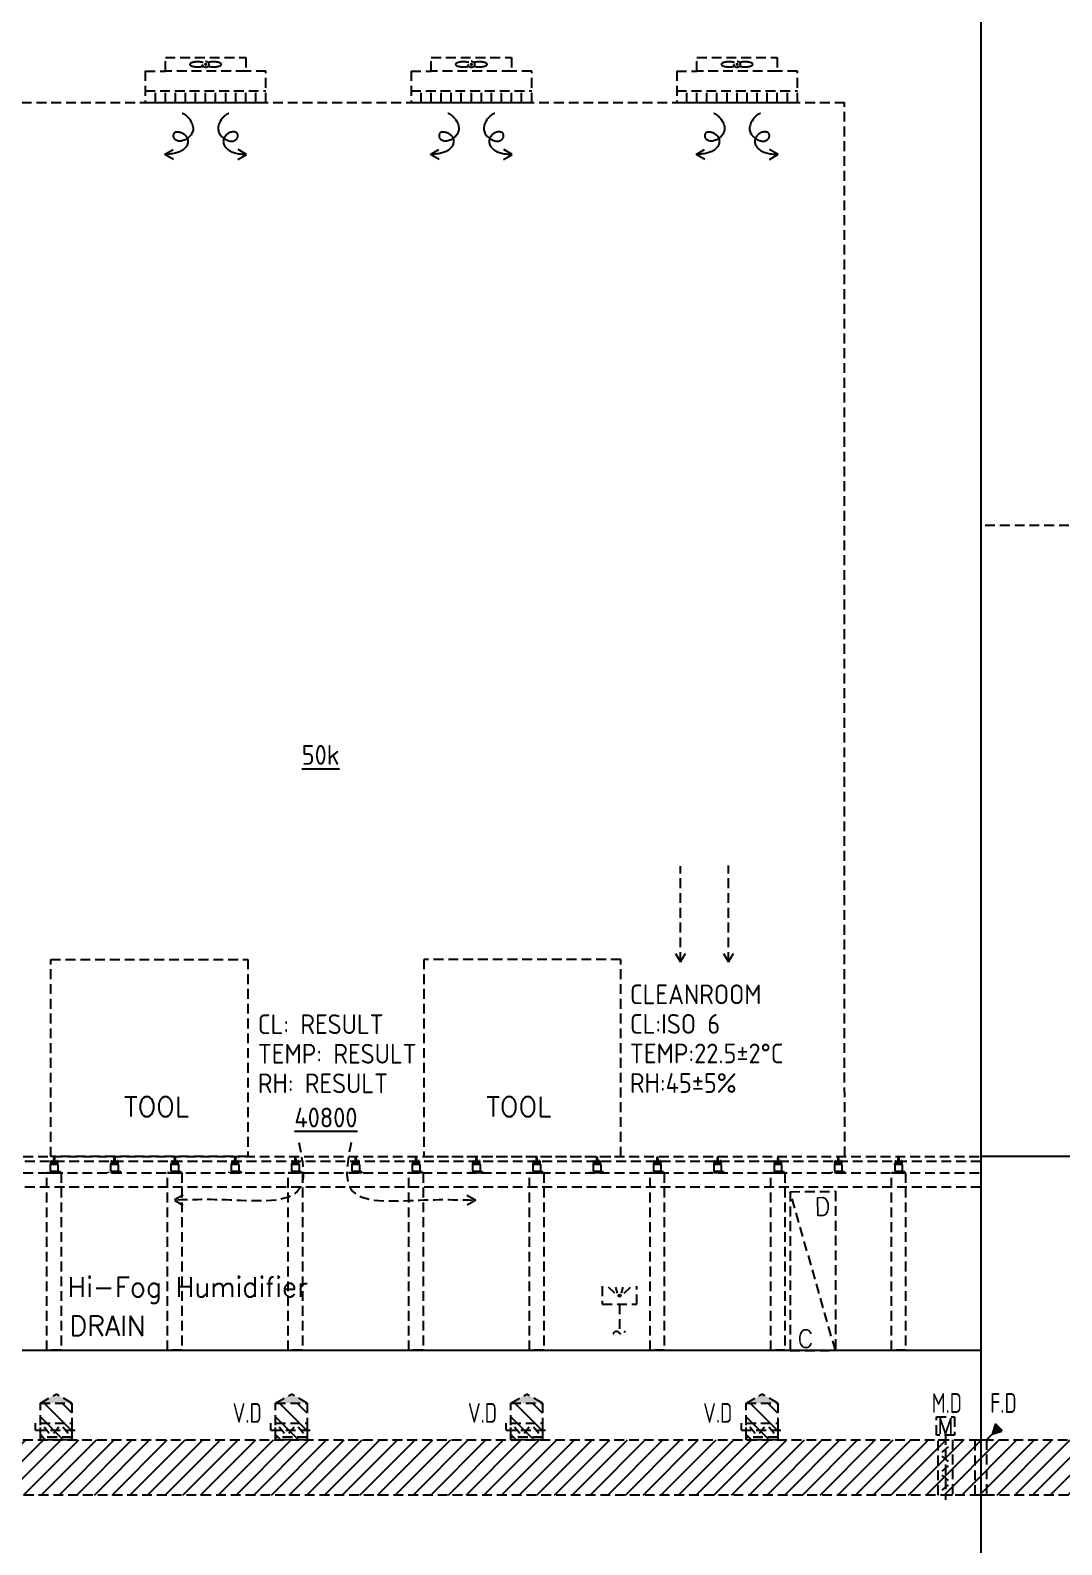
# Model space of a CAD drawing. Extents: x 41366 to 43339, y 84937 to 85507.
# Drawn here: x 41738.5 to 41869.4, y 85160.1 to 85352.2 of the extents above; entities that cross this region are included whole.
import ezdxf
from ezdxf.enums import TextEntityAlignment as Align

# ---------------------------------------------------------------- set-up
doc = ezdxf.new("R2010")
doc.units = 0
doc.header["$LTSCALE"] = 10
doc.linetypes.add('HIDDEN2', pattern=[0.1875, 0.125, -0.0625])
for name, color, linetype in [('A-DETL-01', 1, 'Continuous'), ('M-CEQPM-MAU', 22, 'Continuous'), ('M-CMDUCT-LINE', 15, 'Continuous'), ('M-EQPM-TXT', 4, 'Continuous'), ('M-HVAC-CMDUCT', 150, 'Continuous'), ('M-HVAC-DAPR', 2, 'Continuous'), ('U-EX-TXT', 4, 'Continuous')]:
    doc.layers.add(name, color=color, linetype=linetype)
doc.styles.add('AA-TXT', font='isocp.shx', dxfattribs={"bigfont": 'chineset.shx'})
doc.styles.add('STDTEXT', font='simplex.shx', dxfattribs={"bigfont": 'china.shx'})

msp = doc.modelspace()

# ---------------------------------------------------------------- hatches: boundary and pattern name
at = {"layer": 'M-CMDUCT-LINE', "linetype": 'HIDDEN2'}
h = msp.add_hatch(dxfattribs=at)
h.set_pattern_fill('ANSI31', color=252, scale=0.5, angle=90, style=0)
h.set_pattern_definition([(135, (41916.2665, 86005.6699), (-1.122532, -1.122532), [])])
h.paths.add_polyline_path([(41739.814, 85173.424), (41739.814, 85178.08), (41743.814, 85178.08), (41743.814, 85173.424)])
h = msp.add_hatch(dxfattribs=at)
h.set_pattern_fill('ANSI31', color=252, scale=0.5, angle=90, style=0)
h.set_pattern_definition([(135, (41946.1093, 86005.6699), (-1.122532, -1.122532), [])])
h.paths.add_polyline_path([(41769.657, 85173.424), (41769.657, 85178.08), (41773.657, 85178.08), (41773.657, 85173.424)])
h = msp.add_hatch(dxfattribs=at)
h.set_pattern_fill('ANSI31', color=252, scale=0.5, angle=90, style=0)
h.set_pattern_definition([(135, (41975.9522, 86005.6699), (-1.122532, -1.122532), [])])
h.paths.add_polyline_path([(41799.5, 85173.424), (41799.5, 85178.08), (41803.5, 85178.08), (41803.5, 85173.424)])
h = msp.add_hatch(dxfattribs=at)
h.set_pattern_fill('ANSI31', color=252, scale=0.5, angle=90, style=0)
h.set_pattern_definition([(135, (42005.7951, 86005.6699), (-1.122532, -1.122532), [])])
h.paths.add_polyline_path([(41829.343, 85173.424), (41829.343, 85178.08), (41833.343, 85178.08), (41833.343, 85173.424)])
h = msp.add_hatch(dxfattribs=at)
h.set_pattern_fill('ANSI31', color=252, scale=0.5, style=0)
h.set_pattern_definition([(45, (42557.557, 84993.972), (-1.122532, 1.122532), [])])
h.paths.add_polyline_path([(41703.855, 85173.424), (41892.72, 85173.424), (41892.72, 85166.424), (41703.855, 85166.424)])
at = {"layer": 'M-HVAC-CMDUCT', "linetype": 'HIDDEN2'}
for points in [[(41739.814, 85178.08), (41743.814, 85178.08), (41741.814, 85179.235)], [(41769.657, 85178.08), (41773.657, 85178.08), (41771.657, 85179.235)], [(41799.5, 85178.08), (41803.5, 85178.08), (41801.5, 85179.235)], [(41829.343, 85178.08), (41833.343, 85178.08), (41831.343, 85179.235)]]:
    msp.add_hatch(color=252, dxfattribs=at).paths.add_polyline_path(points)
at = {"layer": 'M-HVAC-DAPR', "linetype": 'HIDDEN2'}
msp.add_hatch(color=252, dxfattribs=at).paths.add_polyline_path([(41860.974, 85175.455), (41860.533, 85174.131), (41861.857, 85174.573)])

# ---------------------------------------------------------------- linework, layer by layer
at = {"layer": 'A-DETL-01', "linetype": 'Continuous'}
for p, q in [((41859.106, 85465.141), (41859.106, 85174.942)), ((42059.646, 85209.375), (41859.106, 85209.375))]:
    msp.add_line(p, q, dxfattribs=at)
at = {"layer": 'A-DETL-01', "color": 252, "linetype": 'HIDDEN2'}
msp.add_line((42059.646, 85289.407), (41859.106, 85289.407), dxfattribs=at)
at = {"layer": 'A-DETL-01', "linetype": 'Continuous'}
msp.add_lwpolyline([(41859.106, 85184.775), (41859.106, 84972.344), (41481.917, 84972.344), (41481.917, 85184.775), (41859.106, 85184.775)], dxfattribs=at)
at = {"layer": 'M-CEQPM-MAU', "color": 252, "linetype": 'HIDDEN2'}
for p, q in [((41755.674, 85347.035), (41755.674, 85348.735)), ((41755.674, 85348.735), (41765.874, 85348.735)), ((41765.874, 85348.735), (41765.874, 85347.035)), ((41789.382, 85347.035), (41789.382, 85348.735)), ((41789.382, 85348.735), (41799.582, 85348.735)), ((41799.582, 85348.735), (41799.582, 85347.035)), ((41823.089, 85347.035), (41823.089, 85348.735)), ((41823.089, 85348.735), (41833.289, 85348.735)), ((41833.289, 85348.735), (41833.289, 85347.035)), ((41753.124, 85347.035), (41755.674, 85347.035)), ((41753.124, 85347.035), (41753.124, 85343.035)), ((41765.874, 85347.035), (41755.674, 85347.035)), ((41768.424, 85347.035), (41765.874, 85347.035)), ((41768.424, 85343.035), (41768.424, 85347.035)), ((41786.832, 85347.035), (41789.382, 85347.035)), ((41786.832, 85347.035), (41786.832, 85343.035)), ((41799.582, 85347.035), (41789.382, 85347.035)), ((41802.132, 85347.035), (41799.582, 85347.035)), ((41802.132, 85343.035), (41802.132, 85347.035)), ((41820.539, 85347.035), (41823.089, 85347.035)), ((41820.539, 85347.035), (41820.539, 85343.035)), ((41833.289, 85347.035), (41823.089, 85347.035)), ((41835.839, 85347.035), (41833.289, 85347.035)), ((41835.839, 85343.035), (41835.839, 85347.035)), ((41753.124, 85344.535), (41768.424, 85344.535)), ((41754.399, 85343.035), (41754.399, 85344.535)), ((41755.674, 85343.035), (41755.674, 85344.535)), ((41756.949, 85343.035), (41756.949, 85344.535)), ((41758.224, 85343.035), (41758.224, 85344.535)), ((41759.499, 85343.035), (41759.499, 85344.535)), ((41760.774, 85343.035), (41760.774, 85344.535)), ((41762.049, 85343.035), (41762.049, 85344.535)), ((41763.324, 85343.035), (41763.324, 85344.535)), ((41764.599, 85343.035), (41764.599, 85344.535)), ((41765.874, 85343.035), (41765.874, 85344.535)), ((41767.149, 85343.035), (41767.149, 85344.535)), ((41786.832, 85344.535), (41802.132, 85344.535)), ((41788.107, 85343.035), (41788.107, 85344.535)), ((41789.382, 85343.035), (41789.382, 85344.535)), ((41790.657, 85343.035), (41790.657, 85344.535)), ((41791.932, 85343.035), (41791.932, 85344.535)), ((41793.207, 85343.035), (41793.207, 85344.535)), ((41794.482, 85343.035), (41794.482, 85344.535)), ((41795.757, 85343.035), (41795.757, 85344.535)), ((41797.032, 85343.035), (41797.032, 85344.535)), ((41798.307, 85343.035), (41798.307, 85344.535)), ((41799.582, 85343.035), (41799.582, 85344.535)), ((41800.857, 85343.035), (41800.857, 85344.535)), ((41820.539, 85344.535), (41835.839, 85344.535)), ((41821.814, 85343.035), (41821.814, 85344.535)), ((41823.089, 85343.035), (41823.089, 85344.535)), ((41824.364, 85343.035), (41824.364, 85344.535)), ((41825.639, 85343.035), (41825.639, 85344.535)), ((41826.914, 85343.035), (41826.914, 85344.535)), ((41828.189, 85343.035), (41828.189, 85344.535)), ((41829.464, 85343.035), (41829.464, 85344.535)), ((41830.739, 85343.035), (41830.739, 85344.535)), ((41832.014, 85343.035), (41832.014, 85344.535)), ((41833.289, 85343.035), (41833.289, 85344.535)), ((41834.564, 85343.035), (41834.564, 85344.535)), ((41713.075, 85343.035), (41841.828, 85343.035)), ((41753.124, 85343.035), (41768.424, 85343.035)), ((41786.832, 85343.035), (41802.132, 85343.035)), ((41820.539, 85343.035), (41835.839, 85343.035)), ((41841.833, 85209.371), (41841.828, 85343.035)), ((41741.135, 85209.356), (41741.135, 85234.356)), ((41741.135, 85234.356), (41766.135, 85234.356)), ((41766.135, 85234.356), (41766.135, 85209.356)), ((41813.442, 85234.356), (41788.442, 85234.356)), ((41788.442, 85234.356), (41788.442, 85209.356)), ((41813.442, 85209.356), (41813.442, 85234.356)), ((41587.64, 85209.317), (41859.106, 85209.375)), ((41766.135, 85209.356), (41741.135, 85209.356)), ((41741.555, 85209.375), (41741.453, 85208.737)), ((41741.555, 85209.375), (41741.657, 85208.737)), ((41749.205, 85209.375), (41749.103, 85208.737)), ((41749.205, 85209.375), (41749.307, 85208.737)), ((41756.855, 85209.375), (41756.753, 85208.737)), ((41756.855, 85209.375), (41756.957, 85208.737)), ((41764.505, 85209.375), (41764.403, 85208.737)), ((41764.505, 85209.375), (41764.607, 85208.737)), ((41772.155, 85209.375), (41772.053, 85208.737)), ((41772.155, 85209.375), (41772.257, 85208.737)), ((41779.805, 85209.375), (41779.703, 85208.737)), ((41779.805, 85209.375), (41779.907, 85208.737)), ((41787.455, 85209.375), (41787.353, 85208.737)), ((41787.455, 85209.375), (41787.557, 85208.737)), ((41788.442, 85209.356), (41813.442, 85209.356)), ((41795.105, 85209.375), (41795.003, 85208.737)), ((41795.105, 85209.375), (41795.207, 85208.737)), ((41802.755, 85209.375), (41802.653, 85208.737)), ((41802.755, 85209.375), (41802.857, 85208.737)), ((41810.405, 85209.375), (41810.303, 85208.737)), ((41810.405, 85209.375), (41810.507, 85208.737)), ((41818.055, 85209.375), (41817.953, 85208.737)), ((41818.055, 85209.375), (41818.157, 85208.737)), ((41825.705, 85209.375), (41825.603, 85208.737)), ((41825.705, 85209.375), (41825.807, 85208.737)), ((41833.355, 85209.375), (41833.253, 85208.737)), ((41833.355, 85209.375), (41833.457, 85208.737)), ((41841.005, 85209.375), (41840.903, 85208.737)), ((41841.005, 85209.375), (41841.107, 85208.737)), ((41848.655, 85209.375), (41848.553, 85208.737)), ((41848.655, 85209.375), (41848.757, 85208.737)), ((41859.106, 85208.738), (41587.643, 85208.68)), ((41742.355, 85207.413), (41740.755, 85207.413)), ((41740.755, 85207.413), (41740.755, 85207.283)), ((41742.355, 85207.283), (41740.755, 85207.283)), ((41741.075, 85208.341), (41741.075, 85207.495)), ((41742.035, 85208.341), (41741.075, 85208.341)), ((41741.075, 85207.495), (41742.035, 85207.495)), ((41741.996, 85208.476), (41741.115, 85208.476)), ((41741.115, 85208.341), (41741.115, 85208.476)), ((41741.127, 85207.495), (41741.127, 85207.417)), ((41741.139, 85208.803), (41741.221, 85208.803)), ((41741.139, 85208.803), (41741.139, 85208.476)), ((41741.221, 85208.803), (41741.221, 85208.737)), ((41741.504, 85208.737), (41741.221, 85208.737)), ((41741.507, 85208.803), (41741.491, 85208.476)), ((41741.604, 85208.803), (41741.507, 85208.803)), ((41741.604, 85208.803), (41741.62, 85208.476)), ((41741.89, 85208.737), (41741.607, 85208.737)), ((41741.89, 85208.803), (41741.89, 85208.737)), ((41741.971, 85208.803), (41741.89, 85208.803)), ((41741.971, 85208.803), (41741.971, 85208.476)), ((41741.983, 85207.495), (41741.983, 85207.413)), ((41741.996, 85208.341), (41741.996, 85208.476)), ((41742.035, 85208.341), (41742.035, 85207.495)), ((41742.355, 85207.413), (41742.355, 85207.283)), ((41750.005, 85207.413), (41748.405, 85207.413)), ((41748.405, 85207.413), (41748.405, 85207.283)), ((41750.005, 85207.283), (41748.405, 85207.283)), ((41748.725, 85208.341), (41748.725, 85207.495)), ((41749.685, 85208.341), (41748.725, 85208.341)), ((41748.725, 85207.495), (41749.685, 85207.495)), ((41749.646, 85208.476), (41748.765, 85208.476)), ((41748.765, 85208.341), (41748.765, 85208.476)), ((41748.777, 85207.495), (41748.777, 85207.417)), ((41748.789, 85208.803), (41748.871, 85208.803)), ((41748.789, 85208.803), (41748.789, 85208.476)), ((41748.871, 85208.803), (41748.871, 85208.737)), ((41749.154, 85208.737), (41748.871, 85208.737)), ((41749.157, 85208.803), (41749.141, 85208.476)), ((41749.254, 85208.803), (41749.157, 85208.803)), ((41749.254, 85208.803), (41749.27, 85208.476)), ((41749.54, 85208.737), (41749.257, 85208.737)), ((41749.54, 85208.803), (41749.54, 85208.737)), ((41749.621, 85208.803), (41749.54, 85208.803)), ((41749.621, 85208.803), (41749.621, 85208.476)), ((41749.633, 85207.495), (41749.633, 85207.413)), ((41749.646, 85208.341), (41749.646, 85208.476)), ((41749.685, 85208.341), (41749.685, 85207.495)), ((41750.005, 85207.413), (41750.005, 85207.283)), ((41757.655, 85207.413), (41756.055, 85207.413)), ((41756.055, 85207.413), (41756.055, 85207.283)), ((41757.655, 85207.283), (41756.055, 85207.283)), ((41756.375, 85208.341), (41756.375, 85207.495)), ((41757.335, 85208.341), (41756.375, 85208.341)), ((41756.375, 85207.495), (41757.335, 85207.495)), ((41757.296, 85208.476), (41756.415, 85208.476)), ((41756.415, 85208.341), (41756.415, 85208.476)), ((41756.427, 85207.495), (41756.427, 85207.417)), ((41756.439, 85208.803), (41756.521, 85208.803)), ((41756.439, 85208.803), (41756.439, 85208.476)), ((41756.521, 85208.803), (41756.521, 85208.737)), ((41756.804, 85208.737), (41756.521, 85208.737)), ((41756.807, 85208.803), (41756.791, 85208.476)), ((41756.904, 85208.803), (41756.807, 85208.803)), ((41756.904, 85208.803), (41756.92, 85208.476)), ((41757.19, 85208.737), (41756.907, 85208.737)), ((41757.19, 85208.803), (41757.19, 85208.737)), ((41757.271, 85208.803), (41757.19, 85208.803)), ((41757.271, 85208.803), (41757.271, 85208.476)), ((41757.283, 85207.495), (41757.283, 85207.413)), ((41757.296, 85208.341), (41757.296, 85208.476)), ((41757.335, 85208.341), (41757.335, 85207.495)), ((41757.655, 85207.413), (41757.655, 85207.283)), ((41765.305, 85207.413), (41763.705, 85207.413)), ((41763.705, 85207.413), (41763.705, 85207.283)), ((41765.305, 85207.283), (41763.705, 85207.283)), ((41764.025, 85208.341), (41764.025, 85207.495)), ((41764.985, 85208.341), (41764.025, 85208.341)), ((41764.025, 85207.495), (41764.985, 85207.495)), ((41764.946, 85208.476), (41764.065, 85208.476)), ((41764.065, 85208.341), (41764.065, 85208.476)), ((41764.077, 85207.495), (41764.077, 85207.417)), ((41764.089, 85208.803), (41764.171, 85208.803)), ((41764.089, 85208.803), (41764.089, 85208.476)), ((41764.171, 85208.803), (41764.171, 85208.737)), ((41764.454, 85208.737), (41764.171, 85208.737)), ((41764.457, 85208.803), (41764.441, 85208.476)), ((41764.554, 85208.803), (41764.457, 85208.803)), ((41764.554, 85208.803), (41764.57, 85208.476)), ((41764.84, 85208.737), (41764.557, 85208.737)), ((41764.84, 85208.803), (41764.84, 85208.737)), ((41764.921, 85208.803), (41764.84, 85208.803)), ((41764.921, 85208.803), (41764.921, 85208.476)), ((41764.933, 85207.495), (41764.933, 85207.413)), ((41764.946, 85208.341), (41764.946, 85208.476)), ((41764.985, 85208.341), (41764.985, 85207.495)), ((41765.305, 85207.413), (41765.305, 85207.283)), ((41772.955, 85207.413), (41771.355, 85207.413)), ((41771.355, 85207.413), (41771.355, 85207.283)), ((41772.955, 85207.283), (41771.355, 85207.283)), ((41771.675, 85208.341), (41771.675, 85207.495)), ((41772.635, 85208.341), (41771.675, 85208.341)), ((41771.675, 85207.495), (41772.635, 85207.495)), ((41772.596, 85208.476), (41771.715, 85208.476)), ((41771.715, 85208.341), (41771.715, 85208.476)), ((41771.727, 85207.495), (41771.727, 85207.417)), ((41771.739, 85208.803), (41771.821, 85208.803)), ((41771.739, 85208.803), (41771.739, 85208.476)), ((41771.821, 85208.803), (41771.821, 85208.737)), ((41772.104, 85208.737), (41771.821, 85208.737)), ((41772.107, 85208.803), (41772.091, 85208.476)), ((41772.204, 85208.803), (41772.107, 85208.803)), ((41772.204, 85208.803), (41772.22, 85208.476)), ((41772.49, 85208.737), (41772.207, 85208.737)), ((41772.49, 85208.803), (41772.49, 85208.737)), ((41772.571, 85208.803), (41772.49, 85208.803)), ((41772.571, 85208.803), (41772.571, 85208.476)), ((41772.583, 85207.495), (41772.583, 85207.413)), ((41772.596, 85208.341), (41772.596, 85208.476)), ((41772.635, 85208.341), (41772.635, 85207.495)), ((41772.955, 85207.413), (41772.955, 85207.283)), ((41780.605, 85207.413), (41779.005, 85207.413)), ((41779.005, 85207.413), (41779.005, 85207.283)), ((41780.605, 85207.283), (41779.005, 85207.283)), ((41779.325, 85208.341), (41779.325, 85207.495)), ((41780.285, 85208.341), (41779.325, 85208.341)), ((41779.325, 85207.495), (41780.285, 85207.495)), ((41780.246, 85208.476), (41779.365, 85208.476)), ((41779.365, 85208.341), (41779.365, 85208.476)), ((41779.377, 85207.495), (41779.377, 85207.417)), ((41779.389, 85208.803), (41779.471, 85208.803)), ((41779.389, 85208.803), (41779.389, 85208.476)), ((41779.471, 85208.803), (41779.471, 85208.737)), ((41779.754, 85208.737), (41779.471, 85208.737)), ((41779.757, 85208.803), (41779.741, 85208.476)), ((41779.854, 85208.803), (41779.757, 85208.803)), ((41779.854, 85208.803), (41779.87, 85208.476)), ((41780.14, 85208.737), (41779.857, 85208.737)), ((41780.14, 85208.803), (41780.14, 85208.737)), ((41780.221, 85208.803), (41780.14, 85208.803)), ((41780.221, 85208.803), (41780.221, 85208.476)), ((41780.233, 85207.495), (41780.233, 85207.413)), ((41780.246, 85208.341), (41780.246, 85208.476)), ((41780.285, 85208.341), (41780.285, 85207.495)), ((41780.605, 85207.413), (41780.605, 85207.283)), ((41788.255, 85207.413), (41786.655, 85207.413)), ((41786.655, 85207.413), (41786.655, 85207.283)), ((41788.255, 85207.283), (41786.655, 85207.283)), ((41786.975, 85208.341), (41786.975, 85207.495)), ((41787.935, 85208.341), (41786.975, 85208.341)), ((41786.975, 85207.495), (41787.935, 85207.495)), ((41787.896, 85208.476), (41787.015, 85208.476)), ((41787.015, 85208.341), (41787.015, 85208.476)), ((41787.027, 85207.495), (41787.027, 85207.417)), ((41787.039, 85208.803), (41787.121, 85208.803)), ((41787.039, 85208.803), (41787.039, 85208.476)), ((41787.121, 85208.803), (41787.121, 85208.737)), ((41787.404, 85208.737), (41787.121, 85208.737)), ((41787.407, 85208.803), (41787.391, 85208.476)), ((41787.504, 85208.803), (41787.407, 85208.803)), ((41787.504, 85208.803), (41787.52, 85208.476)), ((41787.79, 85208.737), (41787.507, 85208.737)), ((41787.79, 85208.803), (41787.79, 85208.737)), ((41787.871, 85208.803), (41787.79, 85208.803)), ((41787.871, 85208.803), (41787.871, 85208.476)), ((41787.883, 85207.495), (41787.883, 85207.413)), ((41787.896, 85208.341), (41787.896, 85208.476)), ((41787.935, 85208.341), (41787.935, 85207.495)), ((41788.255, 85207.413), (41788.255, 85207.283)), ((41795.905, 85207.413), (41794.305, 85207.413)), ((41794.305, 85207.413), (41794.305, 85207.283)), ((41795.905, 85207.283), (41794.305, 85207.283)), ((41794.625, 85208.341), (41794.625, 85207.495)), ((41795.585, 85208.341), (41794.625, 85208.341)), ((41794.625, 85207.495), (41795.585, 85207.495)), ((41795.546, 85208.476), (41794.665, 85208.476)), ((41794.665, 85208.341), (41794.665, 85208.476)), ((41794.677, 85207.495), (41794.677, 85207.417)), ((41794.689, 85208.803), (41794.771, 85208.803)), ((41794.689, 85208.803), (41794.689, 85208.476)), ((41794.771, 85208.803), (41794.771, 85208.737)), ((41795.054, 85208.737), (41794.771, 85208.737)), ((41795.057, 85208.803), (41795.041, 85208.476)), ((41795.154, 85208.803), (41795.057, 85208.803)), ((41795.154, 85208.803), (41795.17, 85208.476)), ((41795.44, 85208.737), (41795.157, 85208.737)), ((41795.44, 85208.803), (41795.44, 85208.737)), ((41795.521, 85208.803), (41795.44, 85208.803)), ((41795.521, 85208.803), (41795.521, 85208.476)), ((41795.533, 85207.495), (41795.533, 85207.413)), ((41795.546, 85208.341), (41795.546, 85208.476)), ((41795.585, 85208.341), (41795.585, 85207.495)), ((41795.905, 85207.413), (41795.905, 85207.283)), ((41803.555, 85207.413), (41801.955, 85207.413)), ((41801.955, 85207.413), (41801.955, 85207.283)), ((41803.555, 85207.283), (41801.955, 85207.283)), ((41802.275, 85208.341), (41802.275, 85207.495)), ((41803.235, 85208.341), (41802.275, 85208.341)), ((41802.275, 85207.495), (41803.235, 85207.495)), ((41803.196, 85208.476), (41802.315, 85208.476)), ((41802.315, 85208.341), (41802.315, 85208.476)), ((41802.327, 85207.495), (41802.327, 85207.417)), ((41802.339, 85208.803), (41802.421, 85208.803)), ((41802.339, 85208.803), (41802.339, 85208.476)), ((41802.421, 85208.803), (41802.421, 85208.737)), ((41802.704, 85208.737), (41802.421, 85208.737)), ((41802.707, 85208.803), (41802.691, 85208.476)), ((41802.804, 85208.803), (41802.707, 85208.803)), ((41802.804, 85208.803), (41802.82, 85208.476)), ((41803.09, 85208.737), (41802.807, 85208.737)), ((41803.09, 85208.803), (41803.09, 85208.737)), ((41803.171, 85208.803), (41803.09, 85208.803)), ((41803.171, 85208.803), (41803.171, 85208.476)), ((41803.183, 85207.495), (41803.183, 85207.413)), ((41803.196, 85208.341), (41803.196, 85208.476)), ((41803.235, 85208.341), (41803.235, 85207.495)), ((41803.555, 85207.413), (41803.555, 85207.283)), ((41811.205, 85207.413), (41809.605, 85207.413)), ((41809.605, 85207.413), (41809.605, 85207.283)), ((41811.205, 85207.283), (41809.605, 85207.283)), ((41809.925, 85208.341), (41809.925, 85207.495)), ((41810.885, 85208.341), (41809.925, 85208.341)), ((41809.925, 85207.495), (41810.885, 85207.495)), ((41810.846, 85208.476), (41809.965, 85208.476)), ((41809.965, 85208.341), (41809.965, 85208.476)), ((41809.977, 85207.495), (41809.977, 85207.417)), ((41809.989, 85208.803), (41810.071, 85208.803)), ((41809.989, 85208.803), (41809.989, 85208.476)), ((41810.071, 85208.803), (41810.071, 85208.737)), ((41810.354, 85208.737), (41810.071, 85208.737)), ((41810.357, 85208.803), (41810.341, 85208.476)), ((41810.454, 85208.803), (41810.357, 85208.803)), ((41810.454, 85208.803), (41810.47, 85208.476)), ((41810.74, 85208.737), (41810.457, 85208.737)), ((41810.74, 85208.803), (41810.74, 85208.737)), ((41810.821, 85208.803), (41810.74, 85208.803)), ((41810.821, 85208.803), (41810.821, 85208.476)), ((41810.833, 85207.495), (41810.833, 85207.413)), ((41810.846, 85208.341), (41810.846, 85208.476)), ((41810.885, 85208.341), (41810.885, 85207.495)), ((41811.205, 85207.413), (41811.205, 85207.283)), ((41818.855, 85207.413), (41817.255, 85207.413)), ((41817.255, 85207.413), (41817.255, 85207.283)), ((41818.855, 85207.283), (41817.255, 85207.283)), ((41817.575, 85208.341), (41817.575, 85207.495)), ((41818.535, 85208.341), (41817.575, 85208.341)), ((41817.575, 85207.495), (41818.535, 85207.495)), ((41818.496, 85208.476), (41817.615, 85208.476)), ((41817.615, 85208.341), (41817.615, 85208.476)), ((41817.627, 85207.495), (41817.627, 85207.417)), ((41817.639, 85208.803), (41817.721, 85208.803)), ((41817.639, 85208.803), (41817.639, 85208.476)), ((41817.721, 85208.803), (41817.721, 85208.737)), ((41818.004, 85208.737), (41817.721, 85208.737)), ((41818.007, 85208.803), (41817.991, 85208.476)), ((41818.104, 85208.803), (41818.007, 85208.803)), ((41818.104, 85208.803), (41818.12, 85208.476)), ((41818.39, 85208.737), (41818.107, 85208.737)), ((41818.39, 85208.803), (41818.39, 85208.737)), ((41818.471, 85208.803), (41818.39, 85208.803)), ((41818.471, 85208.803), (41818.471, 85208.476)), ((41818.483, 85207.495), (41818.483, 85207.413)), ((41818.496, 85208.341), (41818.496, 85208.476)), ((41818.535, 85208.341), (41818.535, 85207.495)), ((41818.855, 85207.413), (41818.855, 85207.283)), ((41826.505, 85207.413), (41824.905, 85207.413)), ((41824.905, 85207.413), (41824.905, 85207.283)), ((41826.505, 85207.283), (41824.905, 85207.283)), ((41825.225, 85208.341), (41825.225, 85207.495)), ((41826.185, 85208.341), (41825.225, 85208.341)), ((41825.225, 85207.495), (41826.185, 85207.495)), ((41826.146, 85208.476), (41825.265, 85208.476)), ((41825.265, 85208.341), (41825.265, 85208.476)), ((41825.277, 85207.495), (41825.277, 85207.417)), ((41825.289, 85208.803), (41825.371, 85208.803)), ((41825.289, 85208.803), (41825.289, 85208.476)), ((41825.371, 85208.803), (41825.371, 85208.737)), ((41825.654, 85208.737), (41825.371, 85208.737)), ((41825.657, 85208.803), (41825.641, 85208.476)), ((41825.754, 85208.803), (41825.657, 85208.803)), ((41825.754, 85208.803), (41825.77, 85208.476)), ((41826.04, 85208.737), (41825.757, 85208.737)), ((41826.04, 85208.803), (41826.04, 85208.737)), ((41826.121, 85208.803), (41826.04, 85208.803)), ((41826.121, 85208.803), (41826.121, 85208.476)), ((41826.133, 85207.495), (41826.133, 85207.413)), ((41826.146, 85208.341), (41826.146, 85208.476)), ((41826.185, 85208.341), (41826.185, 85207.495)), ((41826.505, 85207.413), (41826.505, 85207.283)), ((41834.155, 85207.413), (41832.555, 85207.413)), ((41832.555, 85207.413), (41832.555, 85207.283)), ((41834.155, 85207.283), (41832.555, 85207.283)), ((41832.875, 85208.341), (41832.875, 85207.495)), ((41833.835, 85208.341), (41832.875, 85208.341)), ((41832.875, 85207.495), (41833.835, 85207.495)), ((41833.796, 85208.476), (41832.915, 85208.476)), ((41832.915, 85208.341), (41832.915, 85208.476)), ((41832.927, 85207.495), (41832.927, 85207.417)), ((41832.939, 85208.803), (41833.021, 85208.803)), ((41832.939, 85208.803), (41832.939, 85208.476)), ((41833.021, 85208.803), (41833.021, 85208.737)), ((41833.304, 85208.737), (41833.021, 85208.737)), ((41833.307, 85208.803), (41833.291, 85208.476)), ((41833.404, 85208.803), (41833.307, 85208.803)), ((41833.404, 85208.803), (41833.42, 85208.476)), ((41833.69, 85208.737), (41833.407, 85208.737)), ((41833.69, 85208.803), (41833.69, 85208.737)), ((41833.771, 85208.803), (41833.69, 85208.803)), ((41833.771, 85208.803), (41833.771, 85208.476)), ((41833.783, 85207.495), (41833.783, 85207.413)), ((41833.796, 85208.341), (41833.796, 85208.476)), ((41833.835, 85208.341), (41833.835, 85207.495)), ((41834.155, 85207.413), (41834.155, 85207.283)), ((41841.805, 85207.413), (41840.205, 85207.413)), ((41840.205, 85207.413), (41840.205, 85207.283)), ((41841.805, 85207.283), (41840.205, 85207.283)), ((41840.525, 85208.341), (41840.525, 85207.495)), ((41841.485, 85208.341), (41840.525, 85208.341)), ((41840.525, 85207.495), (41841.485, 85207.495)), ((41841.446, 85208.476), (41840.565, 85208.476)), ((41840.565, 85208.341), (41840.565, 85208.476)), ((41840.577, 85207.495), (41840.577, 85207.417)), ((41840.589, 85208.803), (41840.671, 85208.803)), ((41840.589, 85208.803), (41840.589, 85208.476)), ((41840.671, 85208.803), (41840.671, 85208.737)), ((41840.954, 85208.737), (41840.671, 85208.737)), ((41840.957, 85208.803), (41840.941, 85208.476)), ((41841.054, 85208.803), (41840.957, 85208.803)), ((41841.054, 85208.803), (41841.07, 85208.476)), ((41841.34, 85208.737), (41841.057, 85208.737)), ((41841.34, 85208.803), (41841.34, 85208.737)), ((41841.421, 85208.803), (41841.34, 85208.803)), ((41841.421, 85208.803), (41841.421, 85208.476)), ((41841.433, 85207.495), (41841.433, 85207.413)), ((41841.446, 85208.341), (41841.446, 85208.476)), ((41841.485, 85208.341), (41841.485, 85207.495)), ((41841.805, 85207.413), (41841.805, 85207.283)), ((41849.455, 85207.413), (41847.855, 85207.413)), ((41847.855, 85207.413), (41847.855, 85207.283)), ((41849.455, 85207.283), (41847.855, 85207.283)), ((41848.175, 85208.341), (41848.175, 85207.495)), ((41849.135, 85208.341), (41848.175, 85208.341)), ((41848.175, 85207.495), (41849.135, 85207.495)), ((41849.096, 85208.476), (41848.215, 85208.476)), ((41848.215, 85208.341), (41848.215, 85208.476)), ((41848.227, 85207.495), (41848.227, 85207.417)), ((41848.239, 85208.803), (41848.321, 85208.803)), ((41848.239, 85208.803), (41848.239, 85208.476)), ((41848.321, 85208.803), (41848.321, 85208.737)), ((41848.604, 85208.737), (41848.321, 85208.737)), ((41848.607, 85208.803), (41848.591, 85208.476)), ((41848.704, 85208.803), (41848.607, 85208.803)), ((41848.704, 85208.803), (41848.72, 85208.476)), ((41848.99, 85208.737), (41848.707, 85208.737)), ((41848.99, 85208.803), (41848.99, 85208.737)), ((41849.071, 85208.803), (41848.99, 85208.803)), ((41849.071, 85208.803), (41849.071, 85208.476)), ((41849.083, 85207.495), (41849.083, 85207.413)), ((41849.096, 85208.341), (41849.096, 85208.476)), ((41849.135, 85208.341), (41849.135, 85207.495)), ((41849.455, 85207.413), (41849.455, 85207.283)), ((41834.916, 85204.891), (41834.916, 85184.723)), ((41811.086, 85192.912), (41811.086, 85190.618)), ((41812.689, 85192.044), (41811.884, 85192.794)), ((41813.015, 85192.044), (41812.808, 85192.794)), ((41813.537, 85192.044), (41813.744, 85192.794)), ((41813.863, 85192.044), (41814.668, 85192.794)), ((41815.466, 85190.618), (41815.466, 85192.898)), ((41811.086, 85190.618), (41815.466, 85190.618)), ((41813.276, 85190.618), (41813.276, 85186.994)), ((41834.916, 85184.723), (41840.655, 85184.775))]:
    msp.add_line(p, q, dxfattribs=at)
for points in [[(41760.449, 85348.117, 0.0396595), (41760.182, 85348.174, 0.0326137), (41759.772, 85348.201, 0.0326137), (41759.363, 85348.174, 0.0440874), (41759.067, 85348.109, 0.0867213), (41758.822, 85347.981, 0.233651), (41758.774, 85347.885, 0.233651), (41758.822, 85347.789, 0.0867213), (41759.067, 85347.662, 0.0440874), (41759.363, 85347.596, 0.0326137), (41759.772, 85347.569, 0.0326137), (41760.182, 85347.596, 0.0396595), (41760.449, 85347.653)], [(41761.1, 85348.117, -0.0396595), (41761.367, 85348.174, -0.0326137), (41761.777, 85348.201, -0.0326137), (41762.186, 85348.174, -0.0440874), (41762.482, 85348.109, -0.0867213), (41762.727, 85347.981, -0.233651), (41762.774, 85347.885, -0.233651), (41762.727, 85347.789, -0.0867213), (41762.482, 85347.662, -0.0440874), (41762.186, 85347.596, -0.0326137), (41761.777, 85347.569, -0.0326137), (41761.367, 85347.596, -0.0396595), (41761.1, 85347.653)], [(41794.156, 85348.117, 0.0396595), (41793.889, 85348.174, 0.0326137), (41793.48, 85348.201, 0.0326137), (41793.071, 85348.174, 0.0440874), (41792.774, 85348.109, 0.0867213), (41792.529, 85347.981, 0.233651), (41792.482, 85347.885, 0.233651), (41792.529, 85347.789, 0.0867213), (41792.774, 85347.662, 0.0440874), (41793.071, 85347.596, 0.0326137), (41793.48, 85347.569, 0.0326137), (41793.889, 85347.596, 0.0396595), (41794.156, 85347.653)], [(41794.808, 85348.117, -0.0396595), (41795.075, 85348.174, -0.0326137), (41795.484, 85348.201, -0.0326137), (41795.893, 85348.174, -0.0440874), (41796.19, 85348.109, -0.0867213), (41796.434, 85347.981, -0.233651), (41796.482, 85347.885, -0.233651), (41796.434, 85347.789, -0.0867213), (41796.19, 85347.662, -0.0440874), (41795.893, 85347.596, -0.0326137), (41795.484, 85347.569, -0.0326137), (41795.075, 85347.596, -0.0396595), (41794.808, 85347.653)], [(41827.864, 85348.117, 0.0396595), (41827.597, 85348.174, 0.0326137), (41827.187, 85348.201, 0.0326137), (41826.778, 85348.174, 0.0440874), (41826.482, 85348.109, 0.0867213), (41826.237, 85347.981, 0.233651), (41826.189, 85347.885, 0.233651), (41826.237, 85347.789, 0.0867213), (41826.482, 85347.662, 0.0440874), (41826.778, 85347.596, 0.0326137), (41827.187, 85347.569, 0.0326137), (41827.597, 85347.596, 0.0396595), (41827.864, 85347.653)], [(41828.515, 85348.117, -0.0396595), (41828.782, 85348.174, -0.0326137), (41829.192, 85348.201, -0.0326137), (41829.601, 85348.174, -0.0440874), (41829.897, 85348.109, -0.0867213), (41830.142, 85347.981, -0.233651), (41830.189, 85347.885, -0.233651), (41830.142, 85347.789, -0.0867213), (41829.897, 85347.662, -0.0440874), (41829.601, 85347.596, -0.0326137), (41829.192, 85347.569, -0.0326137), (41828.782, 85347.596, -0.0396595), (41828.515, 85347.653)]]:
    msp.add_lwpolyline(points, format="xyb", dxfattribs=at)
at = {"layer": 'M-CEQPM-MAU', "color": 252, "linetype": 'HIDDEN2', "const_width": 0.2}
for points in [[(41760.874, 85347.885, -1), (41760.674, 85347.885, -1)], [(41794.582, 85347.885, -1), (41794.382, 85347.885, -1)], [(41828.289, 85347.885, -1), (41828.089, 85347.885, -1)]]:
    msp.add_lwpolyline(points, format="xyb", close=True, dxfattribs=at)
at = {"layer": 'M-CEQPM-MAU', "color": 252, "linetype": 'HIDDEN2'}
msp.add_lwpolyline([(41587.649, 85207.283), (41859.106, 85207.283), (41859.106, 85205.483), (41587.657, 85205.483)], dxfattribs=at)
for points in [[(41740.655, 85184.775), (41740.655, 85207.283), (41742.455, 85207.283), (41742.455, 85184.775)], [(41755.955, 85184.775), (41755.955, 85207.283), (41757.755, 85207.283), (41757.755, 85184.775)], [(41771.255, 85184.775), (41771.255, 85207.283), (41773.055, 85207.283), (41773.055, 85184.775)], [(41786.555, 85184.775), (41786.555, 85207.283), (41788.355, 85207.283), (41788.355, 85184.775)], [(41801.855, 85184.775), (41801.855, 85207.283), (41803.655, 85207.283), (41803.655, 85184.775)], [(41817.155, 85184.775), (41817.155, 85207.283), (41818.955, 85207.283), (41818.955, 85184.775)], [(41832.455, 85184.775), (41832.455, 85207.283), (41834.255, 85207.283), (41834.255, 85184.775)], [(41847.755, 85184.775), (41847.755, 85207.283), (41849.555, 85207.283), (41849.555, 85184.775)], [(41840.655, 85204.944), (41840.655, 85184.775), (41834.916, 85204.891)]]:
    msp.add_lwpolyline(points, close=True, dxfattribs=at)
for centre, radius in [((41760.774, 85347.885), 0.4), ((41794.482, 85347.885), 0.4), ((41828.189, 85347.885), 0.4), ((41813.276, 85191.715), 0.15)]:
    msp.add_circle(centre, radius, dxfattribs=at)
msp.add_spline([(41812.471, 85186.849), (41812.836, 85187.223), (41813.675, 85186.791), (41814.024, 85187.24)], degree=3, dxfattribs=at)
at = {"layer": 'M-HVAC-CMDUCT', "color": 252, "linetype": 'HIDDEN2'}
for p, q in [((41821.017, 85234.02), (41821.017, 85246.187)), ((41827.103, 85234.02), (41827.103, 85246.25)), ((41739.814, 85178.08), (41741.814, 85179.235)), ((41743.814, 85178.08), (41741.814, 85179.235)), ((41769.657, 85178.08), (41771.657, 85179.235)), ((41773.657, 85178.08), (41771.657, 85179.235)), ((41799.5, 85178.08), (41801.5, 85179.235)), ((41803.5, 85178.08), (41801.5, 85179.235)), ((41829.343, 85178.08), (41831.343, 85179.235)), ((41833.343, 85178.08), (41831.343, 85179.235)), ((41739.814, 85178.08), (41743.814, 85178.08)), ((41769.657, 85178.08), (41773.657, 85178.08)), ((41799.5, 85178.08), (41803.5, 85178.08)), ((41829.343, 85178.08), (41833.343, 85178.08))]:
    msp.add_line(p, q, dxfattribs=at)
for points in [[(41757.809, 85341.663, -0.140241), (41758.488, 85341.212, -0.0382317), (41758.727, 85340.955), (41758.795, 85340.857), (41758.914, 85340.654), (41759.012, 85340.471), (41759.082, 85340.299), (41759.131, 85340.137), (41759.164, 85339.983), (41759.183, 85339.837), (41759.187, 85339.699), (41759.177, 85339.566), (41759.154, 85339.438), (41759.117, 85339.315), (41759.067, 85339.195), (41759.005, 85339.078), (41758.93, 85338.963), (41758.844, 85338.851), (41758.748, 85338.743), (41758.643, 85338.641), (41758.531, 85338.546), (41758.413, 85338.459), (41758.29, 85338.381), (41758.163, 85338.313), (41758.034, 85338.258), (41757.905, 85338.214), (41757.776, 85338.181), (41757.65, 85338.159), (41757.529, 85338.149), (41757.414, 85338.149), (41757.306, 85338.16), (41757.208, 85338.181), (41757.121, 85338.212), (41757.045, 85338.252), (41756.971, 85338.296, -0.2820106), (41756.673, 85338.876, -0.2221525), (41756.808, 85339.192, -0.123311), (41757.07, 85339.304), (41757.167, 85339.313), (41757.27, 85339.316), (41757.375, 85339.309), (41757.48, 85339.293), (41757.583, 85339.267), (41757.684, 85339.231), (41757.78, 85339.188), (41757.873, 85339.137), (41757.962, 85339.08), (41758.045, 85339.018), (41758.123, 85338.952), (41758.195, 85338.882), (41758.261, 85338.81), (41758.319, 85338.735), (41758.371, 85338.658), (41758.416, 85338.578), (41758.453, 85338.496), (41758.482, 85338.41), (41758.504, 85338.322), (41758.518, 85338.231), (41758.523, 85338.137), (41758.52, 85338.041), (41758.508, 85337.944), (41758.488, 85337.846), (41758.458, 85337.748), (41758.42, 85337.65), (41758.372, 85337.554), (41758.315, 85337.46), (41758.249, 85337.369), (41758.174, 85337.282), (41758.09, 85337.198), (41758, 85337.117), (41757.902, 85337.041), (41757.798, 85336.97), (41757.689, 85336.903), (41757.575, 85336.841), (41757.457, 85336.784), (41757.333, 85336.733), (41757.202, 85336.686), (41757.063, 85336.645), (41756.915, 85336.608), (41756.756, 85336.575), (41756.586, 85336.546), (41756.402, 85336.522), (41756.204, 85336.501), (41755.998, 85336.484), (41755.787, 85336.468), (41755.577, 85336.455)], [(41763.734, 85341.663, 0.140241), (41763.056, 85341.212, 0.0382317), (41762.817, 85340.955), (41762.749, 85340.857), (41762.63, 85340.654), (41762.532, 85340.471), (41762.461, 85340.299), (41762.413, 85340.137), (41762.38, 85339.983), (41762.361, 85339.837), (41762.357, 85339.699), (41762.367, 85339.566), (41762.39, 85339.438), (41762.427, 85339.315), (41762.477, 85339.195), (41762.539, 85339.078), (41762.614, 85338.963), (41762.7, 85338.851), (41762.796, 85338.743), (41762.9, 85338.641), (41763.013, 85338.546), (41763.131, 85338.459), (41763.254, 85338.381), (41763.38, 85338.313), (41763.509, 85338.258), (41763.639, 85338.214), (41763.768, 85338.181), (41763.894, 85338.159), (41764.015, 85338.149), (41764.13, 85338.149), (41764.238, 85338.16), (41764.336, 85338.181), (41764.423, 85338.212), (41764.499, 85338.252), (41764.573, 85338.296, 0.2820106), (41764.871, 85338.876, 0.2221525), (41764.736, 85339.192, 0.123311), (41764.474, 85339.304), (41764.377, 85339.313), (41764.274, 85339.316), (41764.169, 85339.309), (41764.064, 85339.293), (41763.96, 85339.267), (41763.86, 85339.231), (41763.763, 85339.188), (41763.671, 85339.137), (41763.582, 85339.08), (41763.499, 85339.018), (41763.421, 85338.952), (41763.349, 85338.882), (41763.283, 85338.81), (41763.225, 85338.735), (41763.173, 85338.658), (41763.128, 85338.578), (41763.091, 85338.496), (41763.061, 85338.41), (41763.04, 85338.322), (41763.026, 85338.231), (41763.021, 85338.137), (41763.024, 85338.041), (41763.036, 85337.944), (41763.056, 85337.846), (41763.086, 85337.748), (41763.124, 85337.65), (41763.172, 85337.554), (41763.229, 85337.46), (41763.295, 85337.369), (41763.37, 85337.282), (41763.453, 85337.198), (41763.544, 85337.117), (41763.642, 85337.041), (41763.745, 85336.97), (41763.855, 85336.903), (41763.969, 85336.841), (41764.087, 85336.784), (41764.211, 85336.733), (41764.342, 85336.686), (41764.481, 85336.645), (41764.629, 85336.608), (41764.788, 85336.575), (41764.958, 85336.546), (41765.142, 85336.522), (41765.339, 85336.501), (41765.546, 85336.484), (41765.757, 85336.468), (41765.967, 85336.455)], [(41791.517, 85341.663, -0.140241), (41792.196, 85341.212, -0.0382317), (41792.434, 85340.955), (41792.503, 85340.857), (41792.621, 85340.654), (41792.72, 85340.471), (41792.79, 85340.299), (41792.839, 85340.137), (41792.872, 85339.983), (41792.89, 85339.837), (41792.894, 85339.699), (41792.885, 85339.566), (41792.861, 85339.438), (41792.824, 85339.315), (41792.775, 85339.195), (41792.712, 85339.078), (41792.637, 85338.963), (41792.551, 85338.851), (41792.455, 85338.743), (41792.351, 85338.641), (41792.239, 85338.546), (41792.121, 85338.459), (41791.998, 85338.381), (41791.871, 85338.313), (41791.742, 85338.258), (41791.612, 85338.214), (41791.484, 85338.181), (41791.358, 85338.159), (41791.236, 85338.149), (41791.121, 85338.149), (41791.014, 85338.16), (41790.916, 85338.181), (41790.829, 85338.212), (41790.752, 85338.252), (41790.679, 85338.296, -0.2820106), (41790.381, 85338.876, -0.2221525), (41790.515, 85339.192, -0.123311), (41790.777, 85339.304), (41790.874, 85339.313), (41790.977, 85339.316), (41791.083, 85339.309), (41791.188, 85339.293), (41791.291, 85339.267), (41791.391, 85339.231), (41791.488, 85339.188), (41791.581, 85339.137), (41791.669, 85339.08), (41791.753, 85339.018), (41791.831, 85338.952), (41791.903, 85338.882), (41791.968, 85338.81), (41792.027, 85338.735), (41792.079, 85338.658), (41792.123, 85338.578), (41792.16, 85338.496), (41792.19, 85338.41), (41792.212, 85338.322), (41792.225, 85338.231), (41792.23, 85338.137), (41792.227, 85338.041), (41792.216, 85337.944), (41792.195, 85337.846), (41792.166, 85337.748), (41792.127, 85337.65), (41792.08, 85337.554), (41792.023, 85337.46), (41791.956, 85337.369), (41791.881, 85337.282), (41791.798, 85337.198), (41791.707, 85337.117), (41791.61, 85337.041), (41791.506, 85336.97), (41791.397, 85336.903), (41791.283, 85336.841), (41791.164, 85336.784), (41791.04, 85336.733), (41790.909, 85336.686), (41790.771, 85336.645), (41790.623, 85336.608), (41790.464, 85336.575), (41790.293, 85336.546), (41790.109, 85336.522), (41789.912, 85336.501), (41789.705, 85336.484), (41789.494, 85336.468), (41789.284, 85336.455)], [(41797.442, 85341.663, 0.140241), (41796.763, 85341.212, 0.0382317), (41796.524, 85340.955), (41796.456, 85340.857), (41796.338, 85340.654), (41796.239, 85340.471), (41796.169, 85340.299), (41796.12, 85340.137), (41796.087, 85339.983), (41796.069, 85339.837), (41796.065, 85339.699), (41796.074, 85339.566), (41796.098, 85339.438), (41796.134, 85339.315), (41796.184, 85339.195), (41796.247, 85339.078), (41796.321, 85338.963), (41796.407, 85338.851), (41796.503, 85338.743), (41796.608, 85338.641), (41796.72, 85338.546), (41796.838, 85338.459), (41796.961, 85338.381), (41797.088, 85338.313), (41797.217, 85338.258), (41797.347, 85338.214), (41797.475, 85338.181), (41797.601, 85338.159), (41797.723, 85338.149), (41797.838, 85338.149), (41797.945, 85338.16), (41798.043, 85338.181), (41798.13, 85338.212), (41798.207, 85338.252), (41798.28, 85338.296, 0.2820106), (41798.578, 85338.876, 0.2221525), (41798.444, 85339.192, 0.123311), (41798.182, 85339.304), (41798.085, 85339.313), (41797.982, 85339.316), (41797.876, 85339.309), (41797.771, 85339.293), (41797.668, 85339.267), (41797.568, 85339.231), (41797.471, 85339.188), (41797.378, 85339.137), (41797.29, 85339.08), (41797.206, 85339.018), (41797.128, 85338.952), (41797.056, 85338.882), (41796.991, 85338.81), (41796.932, 85338.735), (41796.88, 85338.658), (41796.836, 85338.578), (41796.799, 85338.496), (41796.769, 85338.41), (41796.747, 85338.322), (41796.734, 85338.231), (41796.728, 85338.137), (41796.732, 85338.041), (41796.743, 85337.944), (41796.764, 85337.846), (41796.793, 85337.748), (41796.832, 85337.65), (41796.879, 85337.554), (41796.936, 85337.46), (41797.002, 85337.369), (41797.078, 85337.282), (41797.161, 85337.198), (41797.252, 85337.117), (41797.349, 85337.041), (41797.453, 85336.97), (41797.562, 85336.903), (41797.676, 85336.841), (41797.795, 85336.784), (41797.919, 85336.733), (41798.049, 85336.686), (41798.188, 85336.645), (41798.336, 85336.608), (41798.495, 85336.575), (41798.666, 85336.546), (41798.85, 85336.522), (41799.047, 85336.501), (41799.254, 85336.484), (41799.465, 85336.468), (41799.675, 85336.455)], [(41825.224, 85341.663, -0.140241), (41825.903, 85341.212, -0.0382317), (41826.142, 85340.955), (41826.21, 85340.857), (41826.329, 85340.654), (41826.427, 85340.471), (41826.497, 85340.299), (41826.546, 85340.137), (41826.579, 85339.983), (41826.598, 85339.837), (41826.602, 85339.699), (41826.592, 85339.566), (41826.569, 85339.438), (41826.532, 85339.315), (41826.482, 85339.195), (41826.42, 85339.078), (41826.345, 85338.963), (41826.259, 85338.851), (41826.163, 85338.743), (41826.058, 85338.641), (41825.946, 85338.546), (41825.828, 85338.459), (41825.705, 85338.381), (41825.578, 85338.313), (41825.449, 85338.258), (41825.32, 85338.214), (41825.191, 85338.181), (41825.065, 85338.159), (41824.944, 85338.149), (41824.829, 85338.149), (41824.721, 85338.16), (41824.623, 85338.181), (41824.536, 85338.212), (41824.46, 85338.252), (41824.386, 85338.296, -0.2820106), (41824.088, 85338.876, -0.2221525), (41824.223, 85339.192, -0.123311), (41824.485, 85339.304), (41824.582, 85339.313), (41824.685, 85339.316), (41824.79, 85339.309), (41824.895, 85339.293), (41824.998, 85339.267), (41825.099, 85339.231), (41825.195, 85339.188), (41825.288, 85339.137), (41825.377, 85339.08), (41825.46, 85339.018), (41825.538, 85338.952), (41825.61, 85338.882), (41825.676, 85338.81), (41825.734, 85338.735), (41825.786, 85338.658), (41825.831, 85338.578), (41825.868, 85338.496), (41825.897, 85338.41), (41825.919, 85338.322), (41825.933, 85338.231), (41825.938, 85338.137), (41825.935, 85338.041), (41825.923, 85337.944), (41825.903, 85337.846), (41825.873, 85337.748), (41825.835, 85337.65), (41825.787, 85337.554), (41825.73, 85337.46), (41825.664, 85337.369), (41825.589, 85337.282), (41825.505, 85337.198), (41825.415, 85337.117), (41825.317, 85337.041), (41825.213, 85336.97), (41825.104, 85336.903), (41824.99, 85336.841), (41824.872, 85336.784), (41824.748, 85336.733), (41824.617, 85336.686), (41824.478, 85336.645), (41824.33, 85336.608), (41824.171, 85336.575), (41824.001, 85336.546), (41823.817, 85336.522), (41823.619, 85336.501), (41823.413, 85336.484), (41823.202, 85336.468), (41822.992, 85336.455)], [(41831.149, 85341.663, 0.140241), (41830.471, 85341.212, 0.0382317), (41830.232, 85340.955), (41830.164, 85340.857), (41830.045, 85340.654), (41829.947, 85340.471), (41829.876, 85340.299), (41829.828, 85340.137), (41829.795, 85339.983), (41829.776, 85339.837), (41829.772, 85339.699), (41829.782, 85339.566), (41829.805, 85339.438), (41829.842, 85339.315), (41829.892, 85339.195), (41829.954, 85339.078), (41830.029, 85338.963), (41830.115, 85338.851), (41830.211, 85338.743), (41830.315, 85338.641), (41830.427, 85338.546), (41830.546, 85338.459), (41830.669, 85338.381), (41830.795, 85338.313), (41830.924, 85338.258), (41831.054, 85338.214), (41831.183, 85338.181), (41831.309, 85338.159), (41831.43, 85338.149), (41831.545, 85338.149), (41831.653, 85338.16), (41831.751, 85338.181), (41831.838, 85338.212), (41831.914, 85338.252), (41831.988, 85338.296, 0.2820106), (41832.286, 85338.876, 0.2221525), (41832.151, 85339.192, 0.123311), (41831.889, 85339.304), (41831.792, 85339.313), (41831.689, 85339.316), (41831.584, 85339.309), (41831.479, 85339.293), (41831.375, 85339.267), (41831.275, 85339.231), (41831.178, 85339.188), (41831.086, 85339.137), (41830.997, 85339.08), (41830.914, 85339.018), (41830.836, 85338.952), (41830.764, 85338.882), (41830.698, 85338.81), (41830.64, 85338.735), (41830.588, 85338.658), (41830.543, 85338.578), (41830.506, 85338.496), (41830.476, 85338.41), (41830.455, 85338.322), (41830.441, 85338.231), (41830.436, 85338.137), (41830.439, 85338.041), (41830.451, 85337.944), (41830.471, 85337.846), (41830.501, 85337.748), (41830.539, 85337.65), (41830.587, 85337.554), (41830.644, 85337.46), (41830.71, 85337.369), (41830.785, 85337.282), (41830.868, 85337.198), (41830.959, 85337.117), (41831.057, 85337.041), (41831.16, 85336.97), (41831.27, 85336.903), (41831.384, 85336.841), (41831.502, 85336.784), (41831.626, 85336.733), (41831.757, 85336.686), (41831.896, 85336.645), (41832.044, 85336.608), (41832.203, 85336.575), (41832.373, 85336.546), (41832.557, 85336.522), (41832.754, 85336.501), (41832.961, 85336.484), (41833.172, 85336.468), (41833.382, 85336.455)]]:
    msp.add_lwpolyline(points, format="xyb", dxfattribs=at)
for points in [[(41756.681, 85335.818), (41755.577, 85336.455), (41756.681, 85337.093)], [(41764.863, 85335.818), (41765.967, 85336.455), (41764.863, 85337.093)], [(41790.388, 85335.818), (41789.284, 85336.455), (41790.388, 85337.093)], [(41798.57, 85335.818), (41799.675, 85336.455), (41798.57, 85337.093)], [(41824.096, 85335.818), (41822.992, 85336.455), (41824.096, 85337.093)], [(41832.278, 85335.818), (41833.382, 85336.455), (41832.278, 85337.093)], [(41820.379, 85235.124), (41821.017, 85234.02), (41821.654, 85235.124)], [(41826.465, 85235.124), (41827.103, 85234.02), (41827.74, 85235.124)], [(41757.924, 85204.467), (41756.82, 85203.83), (41757.924, 85203.192)], [(41793.928, 85204.467), (41795.032, 85203.83), (41793.928, 85203.192)]]:
    msp.add_lwpolyline(points, dxfattribs=at)
for points in [[(41739.814, 85173.424), (41739.814, 85178.08), (41743.814, 85178.08), (41743.814, 85173.424)], [(41769.657, 85173.424), (41769.657, 85178.08), (41773.657, 85178.08), (41773.657, 85173.424)], [(41799.5, 85173.424), (41799.5, 85178.08), (41803.5, 85178.08), (41803.5, 85173.424)], [(41829.343, 85173.424), (41829.343, 85178.08), (41833.343, 85178.08), (41833.343, 85173.424)], [(41703.855, 85173.424), (41892.72, 85173.424), (41892.72, 85166.424), (41703.855, 85166.424)]]:
    msp.add_lwpolyline(points, close=True, dxfattribs=at)
for points in [[(41772.619, 85211.128), (41772.699, 85205.294), (41763.88, 85203.83), (41756.82, 85203.83)], [(41779.233, 85211.128), (41779.153, 85205.294), (41787.972, 85203.83), (41795.032, 85203.83)]]:
    msp.add_spline(points, degree=3, dxfattribs=at)
at = {"layer": 'M-HVAC-DAPR', "color": 252, "linetype": 'HIDDEN2'}
for p, q in [((41739.214, 85174.645), (41739.214, 85175.54)), ((41739.214, 85174.645), (41744.414, 85174.645)), ((41739.814, 85175.545), (41743.814, 85175.545)), ((41739.814, 85173.745), (41739.814, 85175.545)), ((41740.95, 85174.245), (41740.278, 85175.045)), ((41742.15, 85175.045), (41741.478, 85174.245)), ((41743.35, 85174.245), (41742.678, 85175.045)), ((41743.814, 85175.545), (41743.814, 85173.745)), ((41769.057, 85174.645), (41769.057, 85175.54)), ((41769.057, 85174.645), (41774.257, 85174.645)), ((41769.657, 85175.545), (41773.657, 85175.545)), ((41769.657, 85173.745), (41769.657, 85175.545)), ((41770.793, 85174.245), (41770.121, 85175.045)), ((41771.993, 85175.045), (41771.321, 85174.245)), ((41773.193, 85174.245), (41772.521, 85175.045)), ((41773.657, 85175.545), (41773.657, 85173.745)), ((41798.9, 85174.645), (41798.9, 85175.54)), ((41798.9, 85174.645), (41804.1, 85174.645)), ((41799.5, 85175.545), (41803.5, 85175.545)), ((41799.5, 85173.745), (41799.5, 85175.545)), ((41800.635, 85174.245), (41799.964, 85175.045)), ((41801.835, 85175.045), (41801.164, 85174.245)), ((41803.035, 85174.245), (41802.364, 85175.045)), ((41803.5, 85175.545), (41803.5, 85173.745)), ((41828.743, 85174.645), (41828.743, 85175.54)), ((41828.743, 85174.645), (41833.943, 85174.645)), ((41829.343, 85175.545), (41833.343, 85175.545)), ((41829.343, 85173.745), (41829.343, 85175.545)), ((41830.478, 85174.245), (41829.807, 85175.045)), ((41831.678, 85175.045), (41831.007, 85174.245)), ((41832.878, 85174.245), (41832.207, 85175.045)), ((41833.343, 85175.545), (41833.343, 85173.745)), ((41859.826, 85173.424), (41861.415, 85175.014)), ((41743.814, 85173.745), (41739.814, 85173.745)), ((41773.657, 85173.745), (41769.657, 85173.745)), ((41803.5, 85173.745), (41799.5, 85173.745)), ((41833.343, 85173.745), (41829.343, 85173.745)), ((41854.613, 85174.024), (41854.613, 85165.824)), ((41854.213, 85171.863), (41855.013, 85172.534)), ((41855.013, 85170.663), (41854.213, 85171.334)), ((41854.213, 85169.463), (41855.013, 85170.134)), ((41855.013, 85168.263), (41854.213, 85168.934)), ((41854.213, 85167.037), (41855.013, 85167.709))]:
    msp.add_line(p, q, dxfattribs=at)
at = {"layer": 'M-HVAC-DAPR', "color": 252, "linetype": 'HIDDEN2', "const_width": 0.1}
for points in [[(41740.614, 85174.595, -1), (41740.614, 85174.695, -1)], [(41741.814, 85174.595, -1), (41741.814, 85174.695, -1)], [(41743.014, 85174.595, -1), (41743.014, 85174.695, -1)], [(41770.457, 85174.595, -1), (41770.457, 85174.695, -1)], [(41771.657, 85174.595, -1), (41771.657, 85174.695, -1)], [(41772.857, 85174.595, -1), (41772.857, 85174.695, -1)], [(41800.3, 85174.595, -1), (41800.3, 85174.695, -1)], [(41801.5, 85174.595, -1), (41801.5, 85174.695, -1)], [(41802.7, 85174.595, -1), (41802.7, 85174.695, -1)], [(41830.143, 85174.595, -1), (41830.143, 85174.695, -1)], [(41831.343, 85174.595, -1), (41831.343, 85174.695, -1)], [(41832.543, 85174.595, -1), (41832.543, 85174.695, -1)], [(41854.663, 85172.199, 1), (41854.563, 85172.199, 1)], [(41854.663, 85170.999, 1), (41854.563, 85170.999, 1)], [(41854.663, 85169.799, 1), (41854.563, 85169.799, 1)], [(41854.663, 85168.599, 1), (41854.563, 85168.599, 1)], [(41854.663, 85167.373, 1), (41854.563, 85167.373, 1)]]:
    msp.add_lwpolyline(points, format="xyb", close=True, dxfattribs=at)
at = {"layer": 'M-HVAC-DAPR', "color": 252, "linetype": 'HIDDEN2'}
for points in [[(41853.463, 85174.024), (41853.463, 85176.324), (41855.763, 85176.324), (41855.763, 85174.024)], [(41860.974, 85175.455), (41860.533, 85174.131), (41861.857, 85174.573)], [(41853.713, 85173.424), (41855.513, 85173.424), (41855.513, 85166.424), (41853.713, 85166.424)], [(41858.386, 85166.424), (41858.386, 85173.424), (41859.826, 85173.424), (41859.826, 85166.424)]]:
    msp.add_lwpolyline(points, close=True, dxfattribs=at)

# ---------------------------------------------------------------- texts
at = {"layer": 'DEFPOINTS', "color": 252, "linetype": 'HIDDEN2', "style": 'AA-TXT'}
msp.add_text('%%U40800', height=2.5, dxfattribs=at).set_placement((41772.035, 85214.304), align=Align.MIDDLE_LEFT)
at = {"layer": 'M-CEQPM-MAU', "color": 252, "linetype": 'HIDDEN2', "style": 'STDTEXT'}
for s, p in [('TOOL', (41750.44, 85215.681)), ('TOOL', (41796.388, 85215.681)), ('Hi-Fog Humidifier', (41743.242, 85192.817))]:
    msp.add_text(s, height=2.5, dxfattribs=at).set_placement(p, align=Align.MIDDLE_LEFT)
for s, p in [('D', (41839.032, 85203.015)), ('C', (41836.854, 85186.249))]:
    msp.add_text(s, height=2.25, rotation=1, dxfattribs=at).set_placement(p, align=Align.MIDDLE)
msp.add_text('DRAIN', height=2.5, dxfattribs=at).set_placement((41743.5, 85186.634))
at = {"layer": 'M-EQPM-TXT', "color": 252, "linetype": 'HIDDEN2', "style": 'AA-TXT'}
for s, p in [('%%U50k', (41772.97, 85260.297)), ('CLEANROOM', (41814.595, 85229.93)), ('CL: RESULT', (41767.399, 85226.139)), ('CL:ISO 6', (41814.595, 85226.18)), ('TEMP: RESULT', (41767.399, 85222.389)), ('TEMP:22.5%%P2%%DC', (41814.595, 85222.43)), ('RH: RESULT', (41767.399, 85218.639)), ('RH:45%%P5%%%', (41814.595, 85218.68))]:
    msp.add_text(s, height=2.5, dxfattribs=at).set_placement(p, align=Align.MIDDLE_LEFT)
at = {"layer": 'M-HVAC-DAPR', "color": 252, "linetype": 'HIDDEN2', "style": 'STDTEXT'}
msp.add_text('M', height=2, dxfattribs=at).set_placement((41854.613, 85175.174), align=Align.MIDDLE)
at = {"layer": 'U-EX-TXT', "color": 252, "linetype": 'HIDDEN2', "style": 'AA-TXT', "width": 0.8}
for s, p in [('M.D', (41854.789, 85178.095)), ('F.D', (41861.971, 85178.095)), ('V.D', (41766.047, 85176.839)), ('V.D', (41795.89, 85176.839)), ('V.D', (41825.733, 85176.839))]:
    msp.add_text(s, height=2.5, dxfattribs=at).set_placement(p, align=Align.MIDDLE_CENTER)

doc.saveas('drawing.dxf')
